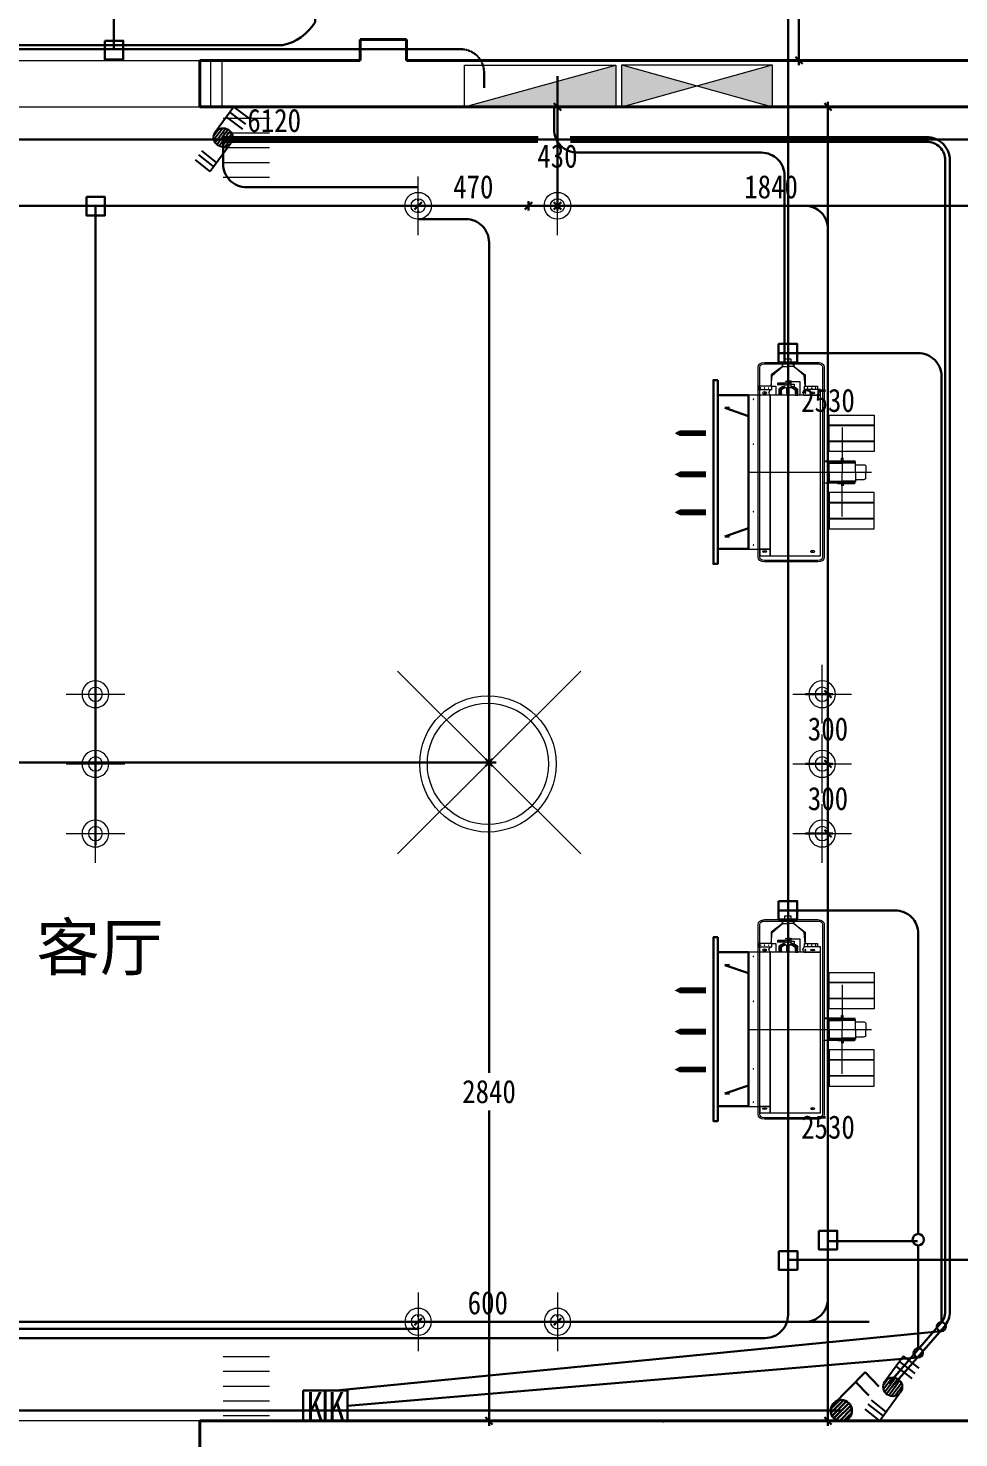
# Model space of a CAD drawing. Header units: millimetres. Extents: x -64529 to 3079702, y -28926 to 77119.
# Drawn here: x -29298 to -25290, y 39994 to 46066 of the extents above; entities that cross this region are included whole.
import ezdxf

# ---------------------------------------------------------------- set-up
doc = ezdxf.new("R2010")
doc.units = ezdxf.units.MM
doc.header["$LTSCALE"] = 10
doc.linetypes.add('DASH', pattern=[0.35, 0.25, -0.1])
doc.layers.get('0').update_dxf_attribs({"color": 255})
doc.layers.get('Defpoints').update_dxf_attribs({"color": 255})
for name, color, linetype, lineweight in [('1浅浅', 251, 'Continuous', 20), ('1灯位开关布线图', 1, 'Continuous', 30), ('1灯位开关布置图', 5, 'Continuous', 30), ('1灯具', 2, 'Continuous', 30), ('1空调', 3, 'Continuous', 30), ('灯具', 52, 'Continuous', 0), ('空调主机', 7, 'Continuous', 13)]:
    doc.layers.add(name, color=color, linetype=linetype, lineweight=lineweight)
for name, color, linetype in [('2323', 4, 'Continuous'), ('LAYER2', 8, 'Continuous'), ('图例及功率参数表', 252, 'Continuous'), ('辅助线', 8, 'Continuous')]:
    doc.layers.add(name, color=color, linetype=linetype)
doc.styles.add('夏建东', font='', dxfattribs={"width": 0.85})
doc.styles.add('宋体', font='', dxfattribs={"height": 2.5})
doc.styles.get('夏建东').set_extended_font_data('SimSun')
doc.styles.get('宋体').set_extended_font_data('SimSun')
doc.dimstyles.new('g', dxfattribs={"dimtxt": 100, "dimasz": 31, "dimexe": 21, "dimexo": 30, "dimgap": 31, "dimtad": 1, "dimtih": 1, "dimtoh": 1, "dimdec": 0, "dimrnd": 10, "dimdsep": 46, "dimtxsty": '夏建东', "dimblk": 'OBLIQUE', "dimcen": 2.5, "dimdle": 21, "dimclrd": 5, "dimclre": 5, "dimclrt": 5, "dimadec": 0, "dimazin": 0, "dimtfac": 1, "dimtdec": 0, "dimtmove": 2, "dimatfit": 3, "dimldrblk": 'DOT', "dimfxl": 300, "dimlwd": -1, "dimlwe": -1, "dimarcsym": 1})

# ---------------------------------------------------------------- blocks, each defined once
blk = doc.blocks.new('三联双控')
at = {"layer": '2323', "color": 0}
for p, q in [((88361.9, 76505.4), (88446, 76591.9)), ((88446, 76591.9), (88490.8, 76544.6)), ((88419.6, 76563.6), (88464.4, 76516.3)), ((88432.3, 76575.3), (88477.1, 76528)), ((88299, 76444.7), (88348.2, 76395.1)), ((88311.9, 76460.9), (88361.2, 76411.4)), ((88331.9, 76378.9), (88407.6, 76456.8)), ((88282.7, 76428.5), (88331.9, 76378.9))]:
    blk.add_line(p, q, dxfattribs=at)
blk.add_circle((88384, 76480.4), 33.4, dxfattribs=at)
at = {"layer": 'LAYER2', "color": 0, "ltscale": 20}
for p, q in [((88350.8, 76483.2), (88381.2, 76513.6)), ((88351.9, 76471.3), (88393.1, 76512.5)), ((88356, 76462.2), (88402.2, 76508.4)), ((88362.1, 76455.2), (88409.2, 76502.3)), ((88370.1, 76450.1), (88414.3, 76494.4)), ((88380.3, 76447.2), (88417.2, 76484.1)), ((88395.1, 76448.9), (88415.5, 76469.3))]:
    blk.add_line(p, q, dxfattribs=at)
blk = doc.blocks.new('_Oblique')
at = {"color": 0, "linetype": 'ByBlock', "lineweight": -2}
blk.add_line((-0.5, -0.5), (0.5, 0.5), dxfattribs=at)
blk = doc.blocks.new('*D367')
at = {"layer": '1灯位开关布置图', "color": 5, "transparency": 16777216}
for p, q in [((-26008.3, 46727.2), (-25999.3, 46727.2)), ((-25978.3, 46748.2), (-25978.3, 46408.2)), ((-25978.3, 45906.2), (-25978.3, 46246.2)), ((-26105.5, 45927.2), (-25957.3, 45927.2))]:
    blk.add_line(p, q, dxfattribs=at)
at = {"layer": 'Defpoints', "color": 0, "lineweight": 30, "transparency": 16777216}
for p in [(-25978.3, 46727.2), (-26135.5, 45927.2), (-25978.3, 45927.2)]:
    blk.add_point(p, dxfattribs=at)
at = {"layer": '1灯位开关布置图', "color": 5, "transparency": 16777216, "xscale": 31, "yscale": 31, "zscale": 31}
for p, rotation in [((-25978.3, 46727.2), 90), ((-25978.3, 45927.2), 270)]:
    blk.add_blockref('_Oblique', p, dxfattribs=dict(at, rotation=rotation))
at = {"layer": '1灯位开关布置图', "color": 5, "transparency": 16777216, "insert": (-25978.3, 46327.2), "char_height": 100, "attachment_point": 5, "style": '夏建东'}
blk.add_mtext('800', dxfattribs=at)
blk = doc.blocks.new('_Dot')
at = {"color": 0, "linetype": 'ByBlock', "lineweight": -2}
blk.add_line((-0.5, 0), (-1, 0), dxfattribs=at)
at = {"color": 0, "linetype": 'ByBlock', "const_width": 0.5}
blk.add_lwpolyline([(-0.25, 0, 1), (0.25, 0, 1)], format="xyb", close=True, dxfattribs=at)
blk = doc.blocks.new('*D408')
at = {"layer": '1灯位开关布置图', "color": 5}
for p, q in [((-31298.3, 45697.2), (-31298.3, 45565.8)), ((-25178.3, 45697.2), (-25178.3, 45565.8)), ((-31319.3, 45586.8), (-25157.3, 45586.8))]:
    blk.add_line(p, q, dxfattribs=at)
at = {"layer": 'Defpoints', "color": 0, "lineweight": 30}
for p in [(-31298.3, 45727.2), (-25178.3, 45727.2), (-25178.3, 45586.8)]:
    blk.add_point(p, dxfattribs=at)
at = {"layer": '1灯位开关布置图', "color": 5, "xscale": 31, "yscale": 31, "zscale": 31, "rotation": 180}
blk.add_blockref('_Oblique', (-31298.3, 45586.8), dxfattribs=at)
at = {"layer": '1灯位开关布置图', "color": 5, "xscale": 31, "yscale": 31, "zscale": 31}
blk.add_blockref('_Oblique', (-25178.3, 45586.8), dxfattribs=at)
at = {"layer": '1灯位开关布置图', "color": 5, "insert": (-28238.3, 45667.8), "char_height": 100, "attachment_point": 5, "style": '夏建东'}
blk.add_mtext('6120', dxfattribs=at)
blk = doc.blocks.new('*D414')
at = {"layer": '1灯位开关布置图', "color": 5}
for p, q in [((-31943.2, 42927.4), (-31943.2, 42923.7)), ((-27313, 42932.7), (-27313, 42923.7)), ((-31964.2, 42902.7), (-27292, 42902.7))]:
    blk.add_line(p, q, dxfattribs=at)
at = {"layer": 'Defpoints', "color": 0, "lineweight": 30}
for p in [(-31943.2, 42897.4), (-27313, 42902.7), (-27313, 42902.7)]:
    blk.add_point(p, dxfattribs=at)
at = {"layer": '1灯位开关布置图', "color": 5, "xscale": 31, "yscale": 31, "zscale": 31, "rotation": 180}
blk.add_blockref('_Oblique', (-31943.2, 42902.7), dxfattribs=at)
at = {"layer": '1灯位开关布置图', "color": 5, "xscale": 31, "yscale": 31, "zscale": 31}
blk.add_blockref('_Oblique', (-27313, 42902.7), dxfattribs=at)
at = {"layer": '1灯位开关布置图', "color": 5, "insert": (-29628.1, 42983.7), "char_height": 100, "attachment_point": 5, "style": '夏建东'}
blk.add_mtext('4630', dxfattribs=at)
blk = doc.blocks.new('*D416')
at = {"layer": '1灯位开关布置图', "color": 5}
for p, q in [((-27313, 42923.7), (-27313, 41566)), ((-27283, 42902.7), (-27292, 42902.7)), ((-27313, 40046.2), (-27313, 41404)), ((-27323.3, 40067.2), (-27334, 40067.2))]:
    blk.add_line(p, q, dxfattribs=at)
at = {"layer": 'Defpoints', "color": 0, "lineweight": 30}
for p in [(-27313, 42902.7), (-27313, 40067.2), (-27293.3, 40067.2)]:
    blk.add_point(p, dxfattribs=at)
at = {"layer": '1灯位开关布置图', "color": 5, "xscale": 31, "yscale": 31, "zscale": 31}
for p, rotation in [((-27313, 42902.7), 90), ((-27313, 40067.2), 270)]:
    blk.add_blockref('_Oblique', p, dxfattribs=dict(at, rotation=rotation))
at = {"layer": '1灯位开关布置图', "color": 5, "insert": (-27313, 41485), "char_height": 100, "attachment_point": 5, "style": '夏建东'}
blk.add_mtext('2840', dxfattribs=at)
blk = doc.blocks.new('*D420')
at = {"layer": '1灯位开关布置图', "color": 5}
for p, q in [((-31964.3, 45300.6), (-27597.3, 45300.6)), ((-31943.3, 45330.6), (-31943.3, 45321.6)), ((-27618.3, 45270.9), (-27618.3, 45279.6))]:
    blk.add_line(p, q, dxfattribs=at)
at = {"layer": 'Defpoints', "color": 0, "lineweight": 30}
for p in [(-31943.3, 45300.6), (-27618.3, 45300.9), (-27618.3, 45300.6)]:
    blk.add_point(p, dxfattribs=at)
at = {"layer": '1灯位开关布置图', "color": 5, "xscale": 31, "yscale": 31, "zscale": 31, "rotation": 180}
blk.add_blockref('_Oblique', (-31943.3, 45300.6), dxfattribs=at)
at = {"layer": '1灯位开关布置图', "color": 5, "xscale": 31, "yscale": 31, "zscale": 31}
blk.add_blockref('_Oblique', (-27618.3, 45300.6), dxfattribs=at)
at = {"layer": '1灯位开关布置图', "color": 5, "insert": (-29780.8, 45381.6), "char_height": 100, "attachment_point": 5, "style": '夏建东'}
blk.add_mtext('4330', dxfattribs=at)
blk = doc.blocks.new('*D421')
at = {"layer": '1灯位开关布置图', "color": 5}
for p, q in [((-27639.3, 45300.9), (-27122.3, 45300.9)), ((-27618.3, 45330.9), (-27618.3, 45321.9)), ((-27143.3, 45320.6), (-27143.3, 45279.9))]:
    blk.add_line(p, q, dxfattribs=at)
at = {"layer": 'Defpoints', "color": 0, "lineweight": 30}
for p in [(-27618.3, 45300.9), (-27143.3, 45350.6), (-27143.3, 45300.9)]:
    blk.add_point(p, dxfattribs=at)
at = {"layer": '1灯位开关布置图', "color": 5, "xscale": 31, "yscale": 31, "zscale": 31, "rotation": 180}
blk.add_blockref('_Oblique', (-27618.3, 45300.9), dxfattribs=at)
at = {"layer": '1灯位开关布置图', "color": 5, "xscale": 31, "yscale": 31, "zscale": 31}
blk.add_blockref('_Oblique', (-27143.3, 45300.9), dxfattribs=at)
at = {"layer": '1灯位开关布置图', "color": 5, "insert": (-27380.8, 45381.9), "char_height": 100, "attachment_point": 5, "style": '夏建东'}
blk.add_mtext('470', dxfattribs=at)
blk = doc.blocks.new('*D422')
at = {"layer": '1灯位开关布置图', "color": 5}
for p, q in [((-25178.3, 45399.7), (-25178.3, 45279.9)), ((-27039.3, 45300.9), (-25157.3, 45300.9)), ((-27018.3, 45330.9), (-27018.3, 45321.9))]:
    blk.add_line(p, q, dxfattribs=at)
at = {"layer": 'Defpoints', "color": 0, "lineweight": 30}
for p in [(-25178.3, 45429.7), (-27018.3, 45300.9), (-25178.3, 45300.9)]:
    blk.add_point(p, dxfattribs=at)
at = {"layer": '1灯位开关布置图', "color": 5, "xscale": 31, "yscale": 31, "zscale": 31, "rotation": 180}
blk.add_blockref('_Oblique', (-27018.3, 45300.9), dxfattribs=at)
at = {"layer": '1灯位开关布置图', "color": 5, "xscale": 31, "yscale": 31, "zscale": 31}
blk.add_blockref('_Oblique', (-25178.3, 45300.9), dxfattribs=at)
at = {"layer": '1灯位开关布置图', "color": 5, "insert": (-26098.3, 45381.9), "char_height": 100, "attachment_point": 5, "style": '夏建东'}
blk.add_mtext('1840', dxfattribs=at)
blk = doc.blocks.new('*D423')
at = {"layer": '1灯位开关布置图', "color": 5}
for p, q in [((-27113.3, 45727.2), (-26997.3, 45727.2)), ((-27018.3, 45748.2), (-27018.3, 45595.1)), ((-27018.3, 45279.9), (-27018.3, 45433.1)), ((-27048.3, 45300.9), (-27039.3, 45300.9))]:
    blk.add_line(p, q, dxfattribs=at)
at = {"layer": 'Defpoints', "color": 0, "lineweight": 30}
for p in [(-27143.3, 45727.2), (-27018.3, 45727.2), (-27018.3, 45300.9)]:
    blk.add_point(p, dxfattribs=at)
at = {"layer": '1灯位开关布置图', "color": 5, "xscale": 31, "yscale": 31, "zscale": 31}
for p, rotation in [((-27018.3, 45727.2), 90), ((-27018.3, 45300.9), 270)]:
    blk.add_blockref('_Oblique', p, dxfattribs=dict(at, rotation=rotation))
at = {"layer": '1灯位开关布置图', "color": 5, "insert": (-27018.3, 45514.1), "char_height": 100, "attachment_point": 5, "style": '夏建东'}
blk.add_mtext('430', dxfattribs=at)
blk = doc.blocks.new('*D425')
at = {"layer": '1灯位开关布置图', "color": 5, "transparency": 16777216}
for p, q in [((-25878.5, 45727.1), (-25874.3, 45727.1)), ((-25853.3, 45748.1), (-25853.3, 44543)), ((-25853.3, 43175.9), (-25853.3, 44381)), ((-25949.4, 43196.9), (-25832.3, 43196.9))]:
    blk.add_line(p, q, dxfattribs=at)
at = {"layer": 'Defpoints', "color": 0, "lineweight": 30, "transparency": 16777216}
for p in [(-25848.5, 45727.1), (-25979.4, 43196.9), (-25853.3, 43196.9)]:
    blk.add_point(p, dxfattribs=at)
at = {"layer": '1灯位开关布置图', "color": 5, "transparency": 16777216, "xscale": 31, "yscale": 31, "zscale": 31}
for p, rotation in [((-25853.3, 45727.1), 90), ((-25853.3, 43196.9), 270)]:
    blk.add_blockref('_Oblique', p, dxfattribs=dict(at, rotation=rotation))
at = {"layer": '1灯位开关布置图', "color": 5, "transparency": 16777216, "insert": (-25853.3, 44462), "char_height": 100, "attachment_point": 5, "style": '夏建东'}
blk.add_mtext('2530', dxfattribs=at)
blk = doc.blocks.new('*D426')
at = {"layer": '1灯位开关布置图', "color": 5, "transparency": 16777216}
for p, q in [((-25949.4, 43196.9), (-25832.3, 43196.9)), ((-25853.3, 43217.9), (-25853.3, 43127.9)), ((-25853.3, 42875.9), (-25853.3, 42965.9)), ((-25949.4, 42896.9), (-25832.3, 42896.9))]:
    blk.add_line(p, q, dxfattribs=at)
at = {"layer": 'Defpoints', "color": 0, "lineweight": 30, "transparency": 16777216}
for p in [(-25979.4, 43196.9), (-25979.4, 42896.9), (-25853.3, 42896.9)]:
    blk.add_point(p, dxfattribs=at)
at = {"layer": '1灯位开关布置图', "color": 5, "transparency": 16777216, "xscale": 31, "yscale": 31, "zscale": 31}
for p, rotation in [((-25853.3, 43196.9), 90), ((-25853.3, 42896.9), 270)]:
    blk.add_blockref('_Oblique', p, dxfattribs=dict(at, rotation=rotation))
at = {"layer": '1灯位开关布置图', "color": 5, "transparency": 16777216, "insert": (-25853.3, 43046.9), "char_height": 100, "attachment_point": 5, "style": '夏建东'}
blk.add_mtext('300', dxfattribs=at)
blk = doc.blocks.new('*D427')
at = {"layer": '1灯位开关布置图', "color": 5, "transparency": 16777216}
for p, q in [((-25949.4, 42896.9), (-25832.3, 42896.9)), ((-25853.3, 42917.9), (-25853.3, 42827.9)), ((-25853.3, 42575.9), (-25853.3, 42665.9)), ((-25949.4, 42596.9), (-25832.3, 42596.9))]:
    blk.add_line(p, q, dxfattribs=at)
at = {"layer": 'Defpoints', "color": 0, "lineweight": 30, "transparency": 16777216}
for p in [(-25979.4, 42896.9), (-25979.4, 42596.9), (-25853.3, 42596.9)]:
    blk.add_point(p, dxfattribs=at)
at = {"layer": '1灯位开关布置图', "color": 5, "transparency": 16777216, "xscale": 31, "yscale": 31, "zscale": 31}
for p, rotation in [((-25853.3, 42896.9), 90), ((-25853.3, 42596.9), 270)]:
    blk.add_blockref('_Oblique', p, dxfattribs=dict(at, rotation=rotation))
at = {"layer": '1灯位开关布置图', "color": 5, "transparency": 16777216, "insert": (-25853.3, 42746.9), "char_height": 100, "attachment_point": 5, "style": '夏建东'}
blk.add_mtext('300', dxfattribs=at)
blk = doc.blocks.new('*D428')
at = {"layer": '1灯位开关布置图', "color": 5, "transparency": 16777216}
for p, q in [((-25949.4, 42596.9), (-25832.3, 42596.9)), ((-25853.3, 42617.9), (-25853.3, 41413)), ((-25853.3, 40046.2), (-25853.3, 41251)), ((-25883.3, 40067.2), (-25874.3, 40067.2))]:
    blk.add_line(p, q, dxfattribs=at)
at = {"layer": 'Defpoints', "color": 0, "lineweight": 30, "transparency": 16777216}
for p in [(-25979.4, 42596.9), (-25853.3, 40067.2), (-25853.3, 40067.2)]:
    blk.add_point(p, dxfattribs=at)
at = {"layer": '1灯位开关布置图', "color": 5, "transparency": 16777216, "xscale": 31, "yscale": 31, "zscale": 31}
for p, rotation in [((-25853.3, 42596.9), 90), ((-25853.3, 40067.2), 270)]:
    blk.add_blockref('_Oblique', p, dxfattribs=dict(at, rotation=rotation))
at = {"layer": '1灯位开关布置图', "color": 5, "transparency": 16777216, "insert": (-25853.3, 41332), "char_height": 100, "attachment_point": 5, "style": '夏建东'}
blk.add_mtext('2530', dxfattribs=at)
blk = doc.blocks.new('*D432')
at = {"layer": '1灯位开关布置图', "color": 5}
for p, q in [((-31532.7, 40494.2), (-27597.3, 40494.2)), ((-31511.7, 40470.4), (-31511.7, 40473.2)), ((-27618.3, 40464.2), (-27618.3, 40473.2))]:
    blk.add_line(p, q, dxfattribs=at)
at = {"layer": 'Defpoints', "color": 0, "lineweight": 30}
for p in [(-31511.7, 40500.4), (-27618.3, 40494.2), (-27618.3, 40494.2)]:
    blk.add_point(p, dxfattribs=at)
at = {"layer": '1灯位开关布置图', "color": 5, "xscale": 31, "yscale": 31, "zscale": 31, "rotation": 180}
blk.add_blockref('_Oblique', (-31511.7, 40494.2), dxfattribs=at)
at = {"layer": '1灯位开关布置图', "color": 5, "xscale": 31, "yscale": 31, "zscale": 31}
blk.add_blockref('_Oblique', (-27618.3, 40494.2), dxfattribs=at)
at = {"layer": '1灯位开关布置图', "color": 5, "insert": (-29565, 40575.2), "char_height": 100, "attachment_point": 5, "style": '夏建东'}
blk.add_mtext('3890', dxfattribs=at)
blk = doc.blocks.new('*D433')
at = {"layer": '1灯位开关布置图', "color": 5}
for p, q in [((-27618.3, 40524.2), (-27618.3, 40515.2)), ((-27018.3, 40524.2), (-27018.3, 40515.2)), ((-27639.3, 40494.2), (-26997.3, 40494.2))]:
    blk.add_line(p, q, dxfattribs=at)
at = {"layer": 'Defpoints', "color": 0, "lineweight": 30}
for p in [(-27618.3, 40494.2), (-27018.3, 40494.2), (-27018.3, 40494.2)]:
    blk.add_point(p, dxfattribs=at)
at = {"layer": '1灯位开关布置图', "color": 5, "xscale": 31, "yscale": 31, "zscale": 31, "rotation": 180}
blk.add_blockref('_Oblique', (-27618.3, 40494.2), dxfattribs=at)
at = {"layer": '1灯位开关布置图', "color": 5, "xscale": 31, "yscale": 31, "zscale": 31}
blk.add_blockref('_Oblique', (-27018.3, 40494.2), dxfattribs=at)
at = {"layer": '1灯位开关布置图', "color": 5, "insert": (-27318.3, 40575.2), "char_height": 100, "attachment_point": 5, "style": '夏建东'}
blk.add_mtext('600', dxfattribs=at)
blk = doc.blocks.new('双联开关')
at = {"layer": '1灯位开关布线图', "color": 7}
for p, q in [((88402.4, 77887.1), (88502.9, 77990.5)), ((88502.9, 77990.5), (88546.6, 77945.8)), ((88473.3, 77960.9), (88515.2, 77917.7))]:
    blk.add_line(p, q, dxfattribs=at)
at = {"layer": '1灯位开关布线图', "color": 7, "ltscale": 20}
for p, q in [((88395.7, 77876.4), (88422.7, 77903.4)), ((88395.9, 77863.5), (88435.6, 77903.2)), ((88399.5, 77854), (88445, 77899.6)), ((88405.2, 77846.7), (88452.4, 77893.8)), ((88412.8, 77841.1), (88458, 77886.3)), ((88422.5, 77837.7), (88461.4, 77876.6)), ((88435.9, 77838), (88461.1, 77863.2))]:
    blk.add_line(p, q, dxfattribs=at)
at = {"layer": '1灯位开关布线图', "color": 7}
blk.add_circle((88428.5, 77870.6), 33.4, dxfattribs=at)
blk = doc.blocks.new('3e344fc')
at = {"layer": '图例及功率参数表', "color": 2, "lineweight": 0}
for p, q in [((789283.6, 16827.9), (789283.6, 16575.6)), ((789157.4, 16701.8), (789409.7, 16701.8))]:
    blk.add_line(p, q, dxfattribs=at)
blk.add_circle((789283.6, 16701.8), 30.4, dxfattribs=at)
at = {"layer": '灯具', "color": 2, "lineweight": 0}
blk.add_circle((789283.6, 16701.8), 57.7, dxfattribs=at)
blk = doc.blocks.new('r32ter')
at = {"color": 3}
for p, q in [((1119447.3, -954014.5), (1119446.3, -954035.1)), ((1119482.5, -954116.3), (1119447.3, -954014.5)), ((1119965.9, -954116.3), (1120001.1, -954014.5)), ((1120001.1, -954014.5), (1120002.1, -954035.1))]:
    blk.add_line(p, q, dxfattribs=at)
for points in [[(1119556.4, -953798.8, 0, 63, 0), (1119556.4, -953857.2, 25.2, 25.2, 0), (1119556.4, -953934.4, 25.2, 25.2, 0)], [(1119734.1, -953798.8, 0, 63, 0), (1119734.1, -953857.2, 25.2, 25.2, 0), (1119734.1, -953934.4, 25.2, 25.2, 0)], [(1119897.5, -953798.8, 0, 63, 0), (1119897.5, -953857.2, 25.2, 25.2, 0), (1119897.5, -953934.4, 25.2, 25.2, 0)]]:
    blk.add_lwpolyline(points, format="xyseb", dxfattribs=at)
at = {"color": 3, "lineweight": -2}
blk.add_lwpolyline([(1119327.6, -953984.2), (1120119.6, -953984.2), (1120119.6, -953966.2), (1119327.6, -953966.2)], close=True, dxfattribs=at)
at = {"color": 3}
blk.add_lwpolyline([(1119392.4, -954116.3), (1119392.4, -953984.2), (1120054.7, -953984.2), (1120054.7, -954116.3)], close=True, dxfattribs=at)
at = {"layer": '空调主机', "color": 3, "lineweight": 9}
for p, q in [((1119392.4, -954210), (1119392.4, -954116.3)), ((1119392.4, -954116.3), (1120056, -954116.3)), ((1120056, -954116.3), (1120056, -954210)), ((1119354.6, -954217.2), (1119354.6, -954160.3)), ((1119354.6, -954160.3), (1119368.8, -954160.3)), ((1119368.8, -954160.3), (1119368.8, -954217.2)), ((1120056, -954166.1), (1119368.8, -954166.1)), ((1119368.8, -954166.1), (1119368.8, -954211.9)), ((1119382.7, -954186.9), (1119382.7, -954183.8)), ((1120056, -954210), (1120056, -954166.1)), ((1120056, -954166.1), (1120084.4, -954166.1)), ((1120065.7, -954186.9), (1120065.7, -954183.8)), ((1120084.4, -954166.1), (1120084.4, -954210)), ((1119268.6, -954263), (1119305.5, -954214.3)), ((1119307.6, -954218.2), (1119268.6, -954263)), ((1119305.5, -954214.3), (1119354.6, -954214.3)), ((1119354.6, -954214.3), (1119307.6, -954218.2)), ((1119349.5, -954243.3), (1119340, -954243.3)), ((1119368.8, -954217.2), (1119354.6, -954217.2)), ((1119354.6, -954217.2), (1119354.6, -954234)), ((1119354.6, -954234), (1119392.4, -954234)), ((1119380.6, -954204.8), (1119368.8, -954211.9)), ((1119382.7, -954186.9), (1119380.5, -954186.9)), ((1119392.4, -954210), (1119380.6, -954204.8)), ((1119382.7, -954186.9), (1119384.9, -954186.9)), ((1119382.7, -954186.9), (1119382.7, -954190)), ((1119392.4, -954427.2), (1119392.4, -954210)), ((1119392.4, -954210), (1120084.4, -954210)), ((1120056, -954210), (1119392.4, -954210)), ((1120084.4, -954210), (1120056, -954210)), ((1120065.7, -954186.9), (1120063.5, -954186.9)), ((1120065.7, -954186.9), (1120065.7, -954190)), ((1120065.7, -954186.9), (1120067.9, -954186.9)), ((1120084.4, -954210), (1120084.4, -954427.2)), ((1119314.2, -954287.5), (1119220.4, -954287.5)), ((1119237.3, -954300.7), (1119237.3, -954272.6)), ((1119237.3, -954272.6), (1119237.3, -954272.6)), ((1119237.3, -954272.6), (1119251.7, -954272.6)), ((1119251.7, -954300.7), (1119237.3, -954300.7)), ((1119237.3, -954300.7), (1119237.3, -954300.7)), ((1119251.7, -954272.6), (1119251.7, -954272.6)), ((1119251.7, -954272.6), (1119251.7, -954300.7)), ((1119251.7, -954300.7), (1119251.7, -954300.7)), ((1119257.7, -954263), (1119268.6, -954263)), ((1119268.6, -954264), (1119257.7, -954264)), ((1119268.6, -954263), (1119268.6, -954287.5)), ((1119268.6, -954312), (1119268.6, -954287.5)), ((1119362.7, -954287.5), (1119314.2, -954287.5)), ((1119332.2, -954277.2), (1119333.4, -954276)), ((1119332.2, -954277.2), (1119333.4, -954278.4)), ((1119332.2, -954277.2), (1119335.9, -954277.2)), ((1119332.9, -954300.1), (1119332.9, -954282)), ((1119332.9, -954282), (1119334.5, -954282)), ((1119334.5, -954300.1), (1119332.9, -954300.1)), ((1119333.7, -954282), (1119333.7, -954277.2)), ((1119333.7, -954300.1), (1119333.7, -954302.5)), ((1119333.7, -954303.5), (1119333.7, -954337.8)), ((1119334.5, -954282), (1119334.5, -954300.1)), ((1119335.9, -954277.2), (1119334.7, -954276)), ((1119335.9, -954277.2), (1119334.7, -954278.4)), ((1119350.7, -954274.9), (1119338.8, -954274.9)), ((1119350.7, -954300.1), (1119338.8, -954300.1)), ((1119341.2, -954274.9), (1119341.2, -954247.4)), ((1119344.7, -954274.9), (1119344.7, -954249.4)), ((1119344.7, -954300.1), (1119344.7, -954313.2)), ((1119348.3, -954274.9), (1119348.3, -954247.4)), ((1119353.3, -954269.8), (1119362.5, -954282)), ((1119353.3, -954305.2), (1119362.9, -954292.5)), ((1119362.9, -954292.5), (1119362.5, -954282)), ((1119385.5, -954282), (1119362.5, -954282)), ((1119392.4, -954287.5), (1119362.7, -954287.5)), ((1119385.5, -954292.5), (1119362.9, -954292.5)), ((1119385.5, -954248.7), (1119365.4, -954248.7)), ((1119385.5, -954253.9), (1119367.5, -954253.9)), ((1119385.5, -954259.1), (1119368.4, -954259.1)), ((1119392.4, -954248.7), (1119385.5, -954248.7)), ((1119385.5, -954248.7), (1119385.5, -954259.1)), ((1119385.5, -954259.1), (1119392.4, -954259.1)), ((1119385.5, -954292.5), (1119385.5, -954282)), ((1119385.5, -954282), (1119392.4, -954282)), ((1119392.4, -954292.5), (1119385.5, -954292.5)), ((1119392.4, -954259.1), (1119392.4, -954248.7)), ((1119392.4, -954282), (1119392.4, -954292.5)), ((1119268.6, -954311), (1119257.7, -954311)), ((1119257.7, -954312), (1119268.6, -954312)), ((1119307.6, -954356.8), (1119268.6, -954312)), ((1119268.6, -954312), (1119305.5, -954360.7)), ((1119305.5, -954360.7), (1119354.6, -954360.7)), ((1119354.6, -954360.7), (1119307.6, -954356.8)), ((1119333.7, -954337.8), (1119392.4, -954337.8)), ((1119344.7, -954313.2), (1119356.3, -954313.2)), ((1119368.8, -954357.9), (1119354.6, -954357.9)), ((1119354.6, -954357.9), (1119354.6, -954414.7)), ((1119385.5, -954329.3), (1119368.7, -954329.3)), ((1119380.6, -954350.7), (1119368.8, -954357.9)), ((1119368.8, -954414.7), (1119368.8, -954357.9)), ((1119368.8, -954427.2), (1119368.8, -954357.9)), ((1119385.5, -954324.1), (1119370, -954324.1)), ((1119385.5, -954318.9), (1119371.1, -954318.9)), ((1119392.4, -954355.9), (1119380.6, -954350.7)), ((1119385.5, -954329.3), (1119385.5, -954318.9)), ((1119385.5, -954318.9), (1119392.4, -954318.9)), ((1119392.4, -954329.3), (1119385.5, -954329.3)), ((1119392.4, -954318.9), (1119392.4, -954329.3)), ((1119392.4, -954355.9), (1119392.4, -954427.2)), ((1119354.6, -954414.7), (1119368.8, -954414.7)), ((1119392.4, -954427.2), (1119368.8, -954427.2)), ((1119382.7, -954393), (1119380.5, -954393)), ((1119382.7, -954393), (1119382.7, -954389.9)), ((1119382.7, -954393), (1119382.7, -954396.1)), ((1119382.7, -954393), (1119384.9, -954393)), ((1120084.4, -954427.2), (1119392.4, -954427.2)), ((1120065.7, -954393), (1120063.5, -954393)), ((1120065.7, -954393), (1120065.7, -954389.9)), ((1120065.7, -954393), (1120067.9, -954393)), ((1120065.7, -954393), (1120065.7, -954396.1)), ((1119635.8, -954464.4), (1119479.5, -954464.4)), ((1119479.5, -954464.4), (1119479.5, -954658.9)), ((1119522.2, -954658.9), (1119522.2, -954464.4)), ((1119524.4, -954658.9), (1119524.4, -954464.4)), ((1119591, -954658.9), (1119591, -954464.4)), ((1119593.2, -954658.9), (1119593.2, -954464.4)), ((1119635.8, -954658.9), (1119635.8, -954464.4)), ((1119676.7, -954520.9), (1119676.7, -954443.1)), ((1119676.7, -954443.1), (1119676.7, -954443.1)), ((1119676.7, -954443.1), (1119677.8, -954443.1)), ((1119677.8, -954443.1), (1119677.8, -954443.1)), ((1119677.8, -954443.1), (1119677.8, -954520.9)), ((1119685.5, -954464.4), (1119682.2, -954464.4)), ((1119682.2, -954474.5), (1119682.2, -954520.9)), ((1119685.5, -954464.4), (1119685.5, -954520.9)), ((1119724.2, -954464.4), (1119685.5, -954464.4)), ((1119724.2, -954464.4), (1119762.9, -954464.4)), ((1119762.9, -954464.4), (1119762.9, -954520.9)), ((1119762.9, -954464.4), (1119766.2, -954464.4)), ((1119766.2, -954474.5), (1119766.2, -954520.9)), ((1119771.7, -954443.1), (1119770.6, -954443.1)), ((1119770.6, -954443.1), (1119770.6, -954443.1)), ((1119770.6, -954443.1), (1119770.6, -954520.9)), ((1119771.7, -954520.9), (1119771.7, -954443.1)), ((1119771.7, -954443.1), (1119771.7, -954443.1)), ((1119812.6, -954464.4), (1119968.9, -954464.4)), ((1119812.6, -954658.9), (1119812.6, -954464.4)), ((1119855.2, -954658.9), (1119855.2, -954464.4)), ((1119857.4, -954658.9), (1119857.4, -954464.4)), ((1119924, -954658.9), (1119924, -954464.4)), ((1119926.3, -954658.9), (1119926.3, -954464.4)), ((1119968.9, -954464.4), (1119968.9, -954658.9)), ((1119532.7, -954520.9), (1119724.2, -954520.9)), ((1119635.8, -954517.4), (1119635.8, -954520.9)), ((1119635.8, -954524.3), (1119635.8, -954520.9)), ((1119675.5, -954517.4), (1119664.6, -954517.4)), ((1119664.6, -954517.4), (1119664.6, -954520.9)), ((1119664.6, -954524.3), (1119664.6, -954520.9)), ((1119675.5, -954524.3), (1119664.6, -954524.3)), ((1119675.5, -954501.6), (1119675.5, -954573.2)), ((1119677.8, -954520.9), (1119676.7, -954520.9)), ((1119676.7, -954520.9), (1119676.7, -954520.9)), ((1119677.8, -954499.1), (1119677.5, -954499.1)), ((1119677.8, -954520.9), (1119677.8, -954520.9)), ((1119679.8, -954573.2), (1119679.8, -954501.6)), ((1119682.2, -954567.2), (1119682.2, -954520.9)), ((1119685.5, -954577.4), (1119685.5, -954520.9)), ((1119915.7, -954520.9), (1119724.2, -954520.9)), ((1119762.9, -954577.4), (1119762.9, -954520.9)), ((1119766.2, -954567.2), (1119766.2, -954520.9)), ((1119768.6, -954573.2), (1119768.6, -954501.6)), ((1119770.6, -954499.1), (1119770.9, -954499.1)), ((1119770.6, -954520.9), (1119770.6, -954520.9)), ((1119770.6, -954520.9), (1119771.7, -954520.9)), ((1119771.7, -954520.9), (1119771.7, -954520.9)), ((1119772.9, -954501.6), (1119772.9, -954573.2)), ((1119772.9, -954517.4), (1119783.8, -954517.4)), ((1119772.9, -954524.3), (1119783.8, -954524.3)), ((1119812.6, -954517.4), (1119812.6, -954520.9)), ((1119812.6, -954524.3), (1119812.6, -954520.9)), ((1119677.5, -954575.8), (1119677.8, -954575.8)), ((1119685.5, -954577.4), (1119682.2, -954577.4)), ((1119724.2, -954577.4), (1119685.5, -954577.4)), ((1119692.5, -954577.4), (1119692.5, -954615.3)), ((1119724.2, -954577.4), (1119762.9, -954577.4)), ((1119755.9, -954577.4), (1119755.9, -954615.3)), ((1119762.9, -954577.4), (1119766.2, -954577.4)), ((1119770.9, -954575.8), (1119770.6, -954575.8)), ((1119479.5, -954658.9), (1119635.8, -954658.9)), ((1119697.4, -954621.8), (1119724.2, -954621.8)), ((1119751, -954621.8), (1119724.2, -954621.8)), ((1119968.9, -954658.9), (1119812.6, -954658.9))]:
    blk.add_line(p, q, dxfattribs=at)
at = {"layer": '空调主机', "color": 3, "lineweight": 5}
for p, q in [((1119251.7, -954185.3), (1119251.7, -954416.1)), ((1120090.1, -954158.3), (1119272.6, -954158.3)), ((1120111, -954416.1), (1120111, -954185.3)), ((1119272.6, -954443.1), (1120090.1, -954443.1))]:
    blk.add_line(p, q, dxfattribs=at)
at = {"layer": '空调主机', "color": 3}
for p, q in [((1119257.7, -954185.3), (1119257.7, -954416.1)), ((1120090.1, -954166.1), (1119272.6, -954166.1)), ((1120105, -954416.1), (1120105, -954185.3)), ((1119272.6, -954435.4), (1120090.1, -954435.4))]:
    blk.add_line(p, q, dxfattribs=at)
at = {"layer": '空调主机', "color": 3, "lineweight": 5}
for centre, start_param, end_param in [((1119272.6, -954185.3), 0, 1.570796), ((1120090.1, -954185.3), -1.570796, 0), ((1119272.6, -954416.1), 1.570796, 3.141593), ((1120090.1, -954416.1), 3.141593, 4.712389)]:
    blk.add_ellipse(centre, major_axis=(0, 27), ratio=0.77429, start_param=start_param, end_param=end_param, dxfattribs=at)
at = {"layer": '空调主机', "color": 3}
for centre, start_param, end_param in [((1119272.6, -954185.3), 0, 1.570796), ((1120090.1, -954185.3), 4.712389, 6.283185), ((1119272.6, -954416.1), 1.570796, 3.141593), ((1120090.1, -954416.1), 3.141593, 4.712389)]:
    blk.add_ellipse(centre, major_axis=(0, 19.3), ratio=0.77429, start_param=start_param, end_param=end_param, dxfattribs=at)
at = {"layer": '空调主机', "color": 3, "lineweight": 9}
for centre, major_axis, ratio, start_param, end_param in [((1119361.7, -954169.2), (0, 1.21), 0.77429, 1.570796326702902, 7.853981633882487), ((1119361.7, -954185.6), (0, 1.21), 0.77429, 1.570796326680094, 7.85398163385968), ((1119382.7, -954186.9), (0, 9.19), 0.407862, 3.141593, 9.424778), ((1119410.5, -954138.1), (0, 1.21), 0.77429, 1.570796326702902, 7.853981633882487), ((1119603.8, -954138.1), (0, 1.21), 0.77429, 1.570796326754998, 7.853981633934584), ((1119894.3, -954138.1), (0, 1.21), 0.77429, 1.570796327146124, 7.85398163432571), ((1120037.9, -954138.1), (0, 1.21), 0.77429, 1.570796327146124, 7.85398163432571), ((1119344.7, -954243.3), (0, 6.13), 0.77429, 1.570796, 4.712389), ((1119361.7, -954203.8), (0, 1.21), 0.77429, 1.570796326680094, 7.85398163385968), ((1119281.8, -954286.6), (0, 41.3), 0.77429, 1.223528, 1.918065), ((1119333.7, -954303.1), (-0.724, 0), 0.807711, 3.342482, 6.082296), ((1119344.7, -954274.9), (0, 7.66), 0.77429, 1.570796, 4.712389), ((1119344.7, -954300.1), (0, 7.66), 0.77429, 4.712389, 7.853982), ((1119344.5, -954287.5), (0, 4.96), 0.77429, 1.570796326732925, 7.853981633912512), ((1119389, -954287.5), (0, 49.4), 0.77429, 0.664485, 1.204171), ((1119389, -954287.5), (0, 49.4), 0.77429, 1.937421, 2.581114), ((1119389.4, -954287.8), (0, 44.1), 0.77429, 1.866849, 2.536978), ((1119389.4, -954287.8), (0, 44.1), 0.77429, 0.694736, 1.26495), ((1119389, -954287.5), (0, 38.9), 0.77429, 0.752317, 1.332497), ((1119389, -954287.5), (0, 38.9), 0.77429, 1.809095, 2.508026), ((1119382.7, -954361.6), (0, 2.29), 0.77429, 1.570796326744335, 7.853981633923921), ((1119361.7, -954371.3), (0, 1.21), 0.77429, 1.570796326702902, 7.853981633882487), ((1119361.7, -954389.4), (0, 1.21), 0.77429, 1.570796327146124, 7.85398163432571), ((1119361.7, -954405.8), (0, 1.21), 0.77429, 1.570796326680094, 7.85398163385968), ((1119677.3, -954469.4), (0, 8.05), 0.77429, 4.03203, 5.395782), ((1119771.1, -954469.4), (0, 8.05), 0.77429, 0.887403, 2.251155), ((1119677.5, -954501.6), (0, 2.57), 0.77429, 0, 1.570796), ((1119677.8, -954501.6), (0, 2.57), 0.77429, 4.712389, 6.283185), ((1119770.6, -954501.6), (0, 2.57), 0.77429, 0, 1.570796), ((1119770.9, -954501.6), (0, 2.57), 0.77429, 4.712389, 6.283185), ((1119677.5, -954573.2), (0, 2.57), 0.77429, 1.570796, 3.141593), ((1119677.8, -954573.2), (0, 1.21), 0.77429, 1.57079632702526, 7.853981634204846), ((1119677.8, -954573.2), (0, 2.57), 0.77429, 3.141593, 4.712389), ((1119677.3, -954572.3), (0, 8.05), 0.77429, 4.028996, 5.392748), ((1119771.1, -954572.3), (0, 8.05), 0.77429, 0.890438, 2.25419), ((1119770.6, -954573.2), (0, 2.57), 0.77429, 1.570796, 3.141593), ((1119770.6, -954573.2), (0, 1.21), 0.77429, 1.570796326754998, 7.853981633934584), ((1119770.9, -954573.2), (0, 2.57), 0.77429, 3.141593, 4.712389), ((1119697.4, -954615.3), (0, 6.42), 0.77429, 1.570796, 3.141593), ((1119751, -954615.3), (0, 6.42), 0.77429, 3.141593, 4.712389)]:
    blk.add_ellipse(centre, major_axis=major_axis, ratio=ratio, start_param=start_param, end_param=end_param, dxfattribs=at)
at = {"layer": '空调主机', "color": 3, "lineweight": 9, "extrusion": (0, 0, -1)}
for centre, major_axis, ratio, start_param, end_param in [((1120065.7, -954186.9), (0, 9.19), 0.407862, 3.141593, 9.424778), ((1119333.7, -954302.9), (0.724, 0), 0.807711, 0.20089, 2.940703)]:
    blk.add_ellipse(centre, major_axis=major_axis, ratio=ratio, start_param=start_param, end_param=end_param, dxfattribs=at)
blk.add_ellipse((1119382.7, -954393), major_axis=(0, 9.19), ratio=0.407862, dxfattribs=at)
at = {"layer": '空调主机', "color": 3, "lineweight": 9}
blk.add_ellipse((1120065.7, -954393), major_axis=(0, 9.19), ratio=0.407862, dxfattribs=at)
at = {"layer": '辅助线', "color": 3, "lineweight": 9}
blk.add_line((1119724.2, -954116.3), (1119724.2, -954647.3), dxfattribs=at)

msp = doc.modelspace()

# ---------------------------------------------------------------- hatches: boundary and pattern name
at = {"layer": '1浅浅', "lineweight": 0}
h = msp.add_hatch(dxfattribs=at)
h.set_pattern_fill('ANSI31', color=256, scale=15, angle=45, style=0)
h.set_pattern_definition([(90, (-28558.255, 45727.24), (-47.625, 0), [])])
h.paths.add_polyline_path([(-28558.3, 45927.2), (-28418.3, 45927.2), (-28418.3, 45727.2), (-28558.3, 45727.2)])
at = {"layer": '1浅浅'}
msp.add_hatch(color=256, dxfattribs=at).paths.add_polyline_path([(-27418.3, 45727.2), (-26767.3, 45727.2), (-26767.3, 45906.4)])
h = msp.add_hatch(color=256, dxfattribs=at)
h.paths.add_polyline_path([(-26417.3, 45817.2), (-26093.1, 45727.2), (-26093.1, 45907.2)])
h.paths.add_polyline_path([(-26741.5, 45907.2), (-26741.5, 45727.2), (-26417.3, 45817.2)])
at = {"layer": '1浅浅', "lineweight": 0}
h = msp.add_hatch(dxfattribs=at)
h.set_pattern_fill('ANSI31', color=256, scale=20, angle=135, style=0)
h.set_pattern_definition([(180, (-237754.016, 30755.78), (-1e-14, -63.5), [])])
h.paths.add_polyline_path([(-28258.4, 45727.2), (-28458.4, 45727.2), (-28458.4, 45377.2), (-28258.4, 45377.2)])
h = msp.add_hatch(dxfattribs=at)
h.set_pattern_fill('ANSI31', color=256, scale=20, angle=135, style=0)
h.set_pattern_definition([(180, (-238514.44, 30755.78), (-1e-14, -63.5), [])])
h.paths.add_polyline_path([(-28458.3, 40367.2), (-28258.4, 40367.2), (-28258.4, 40067.2), (-28458.3, 40067.2)])

# ---------------------------------------------------------------- linework, layer by layer
at = {"layer": '1浅浅', "lineweight": 40}
for p, q in [((-27868.3, 46017.2), (-27668.3, 46017.2)), ((-27868.3, 46017.2), (-27868.3, 45927.2)), ((-27668.3, 46017.2), (-27668.3, 45927.2)), ((-28558.3, 45927.2), (-27868.3, 45927.2)), ((-28558.3, 45727.2), (-28558.3, 45927.2)), ((-28558.3, 45727.2), (-28558.3, 45927.2)), ((-27668.3, 45927.2), (-25178.3, 45927.2)), ((-28558.3, 45727.2), (-25178.3, 45727.2)), ((-28558.3, 40067.2), (-27868.8, 40067.2)), ((-28558.3, 40067.2), (-28558.3, 39867.2)), ((-27868.8, 40067.2), (-25178.3, 40067.2))]:
    msp.add_line(p, q, dxfattribs=at)
at = {"layer": '1浅浅', "ltscale": 0.5}
for p, q in [((-29458.3, 45927.2), (-28558.3, 45927.2)), ((-29458.3, 45727.2), (-28558.3, 45727.2)), ((-28558.3, 40067.2), (-29458.3, 40067.2))]:
    msp.add_line(p, q, dxfattribs=at)
at = {"layer": '1浅浅'}
for p, q in [((-27418.3, 45727.2), (-27418.3, 45906.9)), ((-27418.3, 45727.2), (-26767.2, 45906.4)), ((-27229.4, 45906.9), (-26767.2, 45906.9)), ((-26767.2, 45906.9), (-26767.2, 45727.2)), ((-26741.5, 45907.2), (-26093.1, 45727.2)), ((-26741.5, 45727.2), (-26093.1, 45907.2)), ((-27418.3, 45727.2), (-26767.2, 45727.2))]:
    msp.add_line(p, q, dxfattribs=at)
for points in [[(-27418.3, 45906.9), (-26767.3, 45906.9), (-26767.3, 45727.2), (-27418.3, 45727.2)], [(-26741.5, 45907.2), (-26093.1, 45907.2), (-26093.1, 45727.2), (-26741.5, 45727.2)], [(-26741.5, 45907.2), (-26093.1, 45907.2), (-26093.1, 45727.2), (-26741.5, 45727.2)]]:
    msp.add_lwpolyline(points, close=True, dxfattribs=at)
at = {"layer": '1浅浅', "lineweight": 0}
msp.add_point((-25348.5, 40617.2), dxfattribs=at)
msp.add_point((-25348.5, 40617.2), dxfattribs=at)
msp.add_point((-25348.5, 40617.2), dxfattribs=at)
at = {"layer": '1浅浅', "ltscale": 0.1}
msp.add_point((-26562.2, 40067.2), dxfattribs=at)
at = {"layer": '1浅浅', "lineweight": 40}
msp.add_point((-26562.2, 40067.2), dxfattribs=at)
at = {"layer": '1灯位开关布线图', "linetype": 'Continuous', "lineweight": 30}
for points in [[(-28928.3, 45975), (-28928.3, 47667.2), (-25978.3, 47667.2), (-25978.3, 47667.2), (-25978.3, 47667.2)], [(-29478.8, 45975), (-28928.3, 45975)], [(-28460.5, 45596.4), (-27101, 45596.4)], [(-28460.5, 45576.4), (-27103.1, 45576.4)], [(-29008.3, 42547.2), (-29008.3, 45300.9)], [(-25797.1, 40111.7), (-32099.2, 40111.7), (-32099.2, 40066.6)]]:
    msp.add_lwpolyline(points, dxfattribs=at)
for points in [[(-28968.3, 46011.5), (-28888.3, 46011.5), (-28888.3, 45931.5), (-28968.3, 45931.5)], [(-29047.2, 45339), (-28967.2, 45339), (-28967.2, 45259), (-29047.2, 45259)], [(-25893.3, 40885.9), (-25813.3, 40885.9), (-25813.3, 40805.9), (-25893.3, 40805.9)]]:
    msp.add_lwpolyline(points, close=True, dxfattribs=at)
at = {"layer": '1灯位开关布线图', "color": 6, "linetype": 'DASH', "lineweight": 30}
for points in [[(-28928.3, 45975), (-27434.4, 45975, -0.414214), (-27334.4, 45875), (-27334.4, 45809.3)], [(-29594.4, 39342.2), (-29594.4, 40363.8, -0.414214), (-29494.4, 40463.8), (-27618.3, 40463.8)]]:
    msp.add_lwpolyline(points, format="xyb", dxfattribs=at)
for points in [[(-27018.3, 45300.9), (-27018.3, 45859.7)], [(-25467.8, 40841.4), (-25853.3, 40841.4)]]:
    msp.add_lwpolyline(points, dxfattribs=at)
at = {"layer": '1灯位开关布线图', "linetype": 'Continuous', "lineweight": 30}
for points in [[(-28458.3, 45594.8), (-28458.3, 45481, 0.414214), (-28358.3, 45381), (-27618.3, 45381)], [(-26963.2, 45596.4), (-25428.3, 45596.4, -0.414214), (-25328.3, 45496.4), (-25328.3, 40538.5, -0.180816), (-25352.8, 40472.9), (-25576.7, 40215.3)], [(-26962.5, 45576.4), (-25428.3, 45576.4, -0.414214), (-25348.3, 45496.4), (-25348.3, 40538.5, -0.180816), (-25367.9, 40486), (-25591.8, 40228.4)], [(-32242.9, 40493.9), (-25953.3, 40493.9, 0.414214), (-25853.3, 40593.9), (-25853.3, 45200.9, 0.414214), (-25953.3, 45300.9), (-34603.3, 45300.9, 0.414214), (-34703.3, 45200.9), (-34703.3, 42647.5)], [(-27313, 42902.7), (-27313, 45143.2, 0.414214), (-27413, 45243.2), (-27618.3, 45243.2)]]:
    msp.add_lwpolyline(points, format="xyb", dxfattribs=at)
at = {"layer": '1灯位开关布置图', "linetype": 'Continuous', "lineweight": 30}
msp.add_lwpolyline([(-32369, 40493.9), (-25675.2, 40493.9)], dxfattribs=at)
at = {"layer": '1灯具', "lineweight": 15}
for p, q in [((-26918.1, 43296.4), (-27707.8, 42508.9)), ((-27707.8, 43296.4), (-26918.1, 42508.9))]:
    msp.add_line(p, q, dxfattribs=at)
for radius in [293.6, 260.8]:
    msp.add_circle((-27317.9, 42897), radius, dxfattribs=at)
at = {"layer": '1空调', "color": 1, "linetype": 'Continuous', "lineweight": 30}
for points in [[(-30135, 39817.5), (-30135, 40323.7, -0.414214), (-30035, 40423.7), (-26125, 40423.7, 0.414214), (-26025, 40523.7), (-26025, 47436.9, 0.414214), (-26125, 47536.9), (-28103.5, 47536.9)], [(-26039.9, 44626.1), (-26039.9, 45429.7, 0.414214), (-26139.9, 45529.7), (-26932.8, 45529.7, -0.414214), (-27032.8, 45629.7), (-27032.8, 45727.2)], [(-18659.7, 38276.1), (-18659.7, 40660.6, 0.414214), (-18759.7, 40760.6), (-26025, 40760.6)]]:
    msp.add_lwpolyline(points, format="xyb", dxfattribs=at)
at = {"layer": '1空调', "linetype": 'Continuous', "lineweight": 30}
for points in [[(-28062, 47496.9), (-28062, 46092, -0.203991), (-28202, 45992), (-29972.4, 45992)], [(-26065.8, 44666.1), (-25464.3, 44666.1, -0.414214), (-25364.3, 44566.1), (-25364.3, 40493.1)], [(-26065.8, 42266.1), (-25564.3, 42266.1, -0.414214), (-25464.3, 42166.1), (-25464.3, 40872.2)]]:
    msp.add_lwpolyline(points, format="xyb", dxfattribs=at)
for points in [[(-26065.8, 44706.1), (-25985.8, 44706.1), (-25985.8, 44626.1), (-26065.8, 44626.1)], [(-26065.8, 42306.1), (-25985.8, 42306.1), (-25985.8, 42226.1), (-26065.8, 42226.1)], [(-28114.2, 40197.7), (-28016.8, 40197.7), (-28016.8, 40067.2), (-28114.2, 40067.2)], [(-28020.6, 40197.7), (-27923.2, 40197.7), (-27923.2, 40067.2), (-28020.6, 40067.2)]]:
    msp.add_lwpolyline(points, close=True, dxfattribs=at)
for points in [[(-25464.3, 40823.1), (-25464.3, 40380.3)], [(-25364.3, 40453.2), (-27971.9, 40197.7)], [(-25464.3, 40340.4), (-27923.2, 40132.5)]]:
    msp.add_lwpolyline(points, dxfattribs=at)
at = {"layer": '1空调', "color": 1, "linetype": 'Continuous', "lineweight": 30}
msp.add_lwpolyline([(-26065, 40798.3), (-25985, 40798.3), (-25985, 40718.3), (-26065, 40718.3)], close=True, dxfattribs=at)
at = {"layer": '1空调', "linetype": 'Continuous', "lineweight": 30}
for centre, radius in [((-25464.3, 40847.6), 24.5), ((-25365, 40473.1), 19.9), ((-25464.3, 40360.4), 19.9)]:
    msp.add_circle(centre, radius, dxfattribs=at)

# ---------------------------------------------------------------- block references
at = {"layer": '1灯位开关布线图', "color": 7, "xscale": 1.228789529092331, "yscale": 1.228789529090136, "zscale": 1.228789529089928, "rotation": 188.0933323997296}
for p in [(65834.6, 153927.1), (68718.4, 148546)]:
    msp.add_blockref('三联双控', p, dxfattribs=at)
at = {"layer": '1灯位开关布线图', "color": 7, "xscale": 1.374053990468383, "yscale": 1.374053990468383, "zscale": 1.374053990399716}
msp.add_blockref('双联开关', (-147301.3, -66886.7), dxfattribs=at)
at = {"layer": '1灯具', "color": 2, "lineweight": 0, "rotation": 180}
for p in [(761665.3, 62002.7), (762265.3, 62002.7)]:
    msp.add_blockref('3e344fc', p, dxfattribs=at)
at = {"layer": '1灯具', "lineweight": 0, "xscale": -1, "rotation": 180}
for p in [(-818291.9, 59898.6), (-815161.9, 59898.6), (-818291.9, 59598.6), (-815161.9, 59598.6), (-818291.9, 59298.6), (-815161.9, 59298.6)]:
    msp.add_blockref('3e344fc', p, dxfattribs=at)
at = {"layer": '1灯具', "color": 2, "lineweight": 0, "xscale": -1}
for p in [(761665.3, 23792.4), (762265.3, 23792.4)]:
    msp.add_blockref('3e344fc', p, dxfattribs=at)
at = {"layer": '1空调', "xscale": -1, "rotation": 90}
for p in [(-980312.5, 1163877.8), (-980312.5, 1161477.8)]:
    msp.add_blockref('r32ter', p, dxfattribs=at)

# ---------------------------------------------------------------- texts
at = {"layer": '1浅浅', "lineweight": 5, "style": '宋体'}
msp.add_text('客厅', height=200, dxfattribs=at).set_placement((-29262.1, 42007.3))
at = {"layer": '1空调', "linetype": 'Continuous', "lineweight": 30, "char_height": 120, "attachment_point": 1, "style": '夏建东'}
for insert in [(-28097.9, 40190.9), (-28004.4, 40190.9)]:
    msp.add_mtext_dynamic_manual_height_columns('K', width=106.214, gutter_width=12.5, heights=[0], dxfattribs=dict(at, insert=insert))

# ---------------------------------------------------------------- dimensions: what is measured, and where the dimension line sits
at = {"layer": '1灯位开关布置图'}
for base, p1, p2, picture, middle in [((-25978.3, 45927.2), (-25978.3, 46727.2), (-26135.5, 45927.2), '*D367', (-25978.3, 46327.2)), ((-27018.3, 45727.2), (-27018.3, 45300.9), (-27143.3, 45727.2), '*D423', (-27018.3, 45514.1)), ((-25853.3, 43196.9), (-25848.5, 45727.1), (-25979.4, 43196.9), '*D425', (-25853.3, 44462)), ((-25853.3, 42896.9), (-25979.4, 43196.9), (-25979.4, 42896.9), '*D426', (-25853.3, 43046.9)), ((-27312.9664, 40067.2393), (-27312.9664, 42902.6625), (-27293.255, 40067.2393), '*D416', (-27312.9664, 41484.9509)), ((-25853.3, 42596.9), (-25979.4, 42896.9), (-25979.4, 42596.9), '*D427', (-25853.3, 42746.9)), ((-25853.3, 40067.2), (-25979.4, 42596.9), (-25853.3, 40067.2), '*D428', (-25853.3, 41332))]:
    dim = msp.add_linear_dim(base=base, p1=p1, p2=p2, angle=90, dimstyle='g', dxfattribs=at)
    dim.commit()
    dim.dimension.update_dxf_attribs({"geometry": picture, "text_midpoint": middle})
for base, p1, p2, picture, middle in [((-25178.3, 45586.8), (-31298.3, 45727.2), (-25178.3, 45727.2), '*D408', (-28238.3, 45667.8)), ((-27618.3, 45300.6), (-31943.3, 45300.6), (-27618.3, 45300.9), '*D420', (-29780.8, 45381.6)), ((-27143.3, 45300.9), (-27618.3, 45300.9), (-27143.3, 45350.6), '*D421', (-27380.8, 45381.9)), ((-25178.3, 45300.9), (-27018.3, 45300.9), (-25178.3, 45429.7), '*D422', (-26098.3, 45381.9)), ((-27313, 42902.7), (-31943.2, 42897.4), (-27313, 42902.7), '*D414', (-29628.1, 42983.7)), ((-27618.3, 40494.2), (-31511.7, 40500.4), (-27618.3, 40494.2), '*D432', (-29565, 40575.2)), ((-27018.3, 40494.2), (-27618.3, 40494.2), (-27018.3, 40494.2), '*D433', (-27318.3, 40575.2))]:
    dim = msp.add_linear_dim(base=base, p1=p1, p2=p2, dimstyle='g', dxfattribs=at)
    dim.commit()
    dim.dimension.update_dxf_attribs({"geometry": picture, "text_midpoint": middle})

doc.saveas('drawing.dxf')
